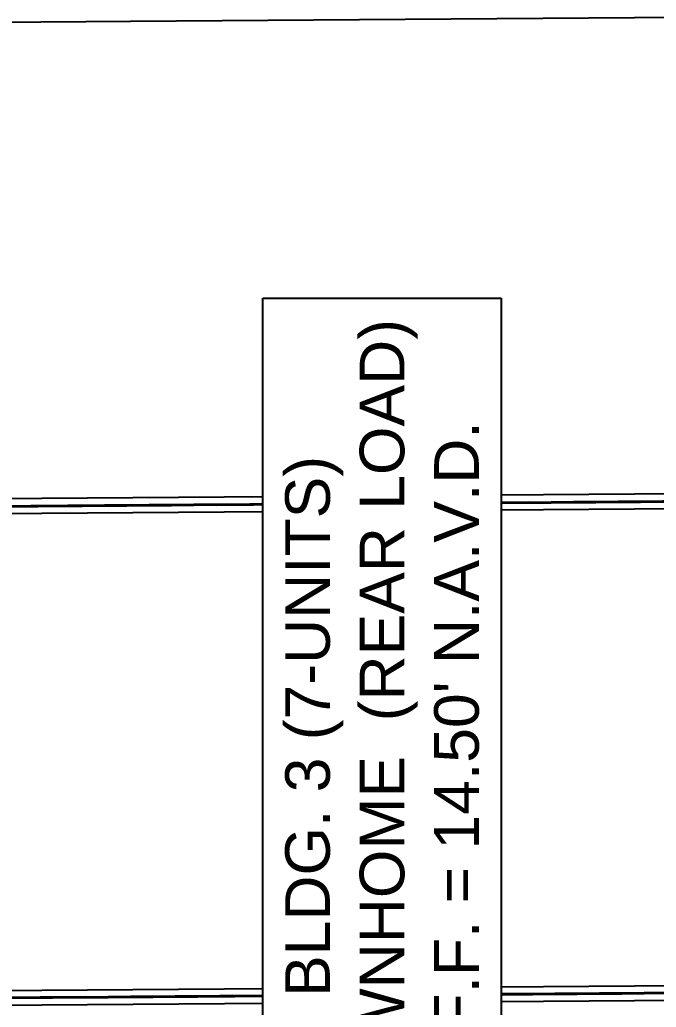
# Model space of a CAD drawing. Header units: feet. Extents: x 919634 to 928945, y 707022 to 708026.
# Drawn here: x 920136.38 to 920164.87, y 707491.81 to 707536.01 of the extents above; entities that cross this region are included whole.
import ezdxf

# ---------------------------------------------------------------- set-up
doc = ezdxf.new("R2010")
doc.units = ezdxf.units.FT
doc.header["$LTSCALE"] = 20
doc.header["$MEASUREMENT"] = 0
doc.linetypes.add('Site Plan$0$PHANTOM2', pattern=[1.25, 0.625, -0.125, 0.125, -0.125, 0.125, -0.125])
for name, color, linetype in [('-u-site-xref', 7, 'Continuous'), ('Site Plan$0$-u-site-bldg ID', 7, 'Continuous'), ('Site Plan$0$-u-site-bldg_interior', 252, 'Continuous')]:
    doc.layers.add(name, color=color, linetype=linetype)
doc.layers.add('Site Plan$0$SP-LOT LINES', color=252, linetype='Site Plan$0$PHANTOM2', lineweight=40)
doc.layers.get('-u-site-xref').off()
doc.styles.add('Site Plan$0$ARIAL', font='arial.ttf')

# ---------------------------------------------------------------- blocks, each defined once
blk = doc.blocks.new('Site Plan')
at = {"layer": 'Site Plan$0$-u-site-bldg_interior'}
for p, q in [((920141.328, 707535.935), (920167.542, 707536.126)), ((920135.3, 707535.891), (920141.328, 707535.935)), ((920188.537, 707514.945), (920133.122, 707514.541)), ((920188.542, 707514.279), (920132.504, 707513.87)), ((920134.993, 707492.554), (920168.449, 707492.798)), ((920196.58, 707492.326), (920132.665, 707491.86))]:
    blk.add_line(p, q, dxfattribs=at)
at = {"layer": 'Site Plan$0$SP-LOT LINES', "ltscale": 0.4}
for p, q in [((920209.167, 707514.763), (920115.169, 707514.076)), ((920115.169, 707514.076), (920209.167, 707514.763)), ((920115.33, 707492.077), (920209.327, 707492.763)), ((920209.327, 707492.763), (920115.33, 707492.077))]:
    blk.add_line(p, q, dxfattribs=at)
at = {"layer": 'Site Plan$0$-u-site-bldg ID', "insert": (920148.26, 707504.374, 0), "char_height": 2, "width": 36.33866, "attachment_point": 2, "rotation": 90, "style": 'Site Plan$0$ARIAL', "bg_fill": 19, "box_fill_scale": 1.5, "bg_fill_color": 256, "bg_fill_transparency": 0}
blk.add_mtext("BLDG. 3 (7-UNITS)\\PTOWNHOME  (REAR LOAD)\\PF.F. = 14.50' N.A.V.D.", dxfattribs=at)

msp = doc.modelspace()

# ---------------------------------------------------------------- block references
at = {"layer": '-u-site-xref'}
msp.add_blockref('Site Plan', (0, 0), dxfattribs=at)

doc.saveas('drawing.dxf')
